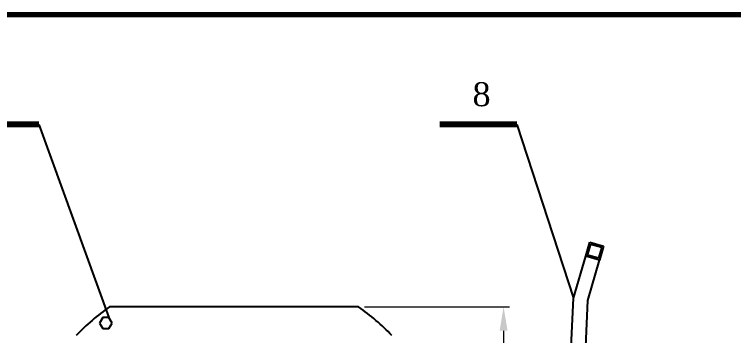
# Model space of a CAD drawing. Header units: millimetres. Extents: x -219 to 2642, y 0 to 2247.
# Drawn here: x 371.9 to 612.3, y 2139.8 to 2247.1 of the extents above; entities that cross this region are included whole.
import ezdxf

# ---------------------------------------------------------------- set-up
doc = ezdxf.new("R2010")
doc.units = ezdxf.units.MM
doc.header["$PDSIZE"] = -1
doc.layers.add('dddd', color=1, linetype='Continuous')
doc.layers.add('NETCOBAN', color=1, linetype='Continuous', lineweight=20)
doc.styles.add('dinh1', font='VNARIAL.TTF', dxfattribs={"oblique": 15})
doc.styles.get("Standard").update_dxf_attribs({"font": 'times_0.ttf'})
doc.dimstyles.new('kt_tq', dxfattribs={"dimtxt": 3.5, "dimasz": 8, "dimexe": 2, "dimexo": 2, "dimgap": 2, "dimtad": 1, "dimdec": 0, "dimlfac": 2.5, "dimzin": 0, "dimtxsty": 'dinh1', "dimcen": 0.09, "dimclrd": 21, "dimclre": 21, "dimclrt": 256, "dimadec": 0, "dimazin": 0, "dimtm": 1e-09, "dimtfac": 1, "dimtdec": 0, "dimtofl": 0, "dimtmove": 0, "dimatfit": 3, "dimfxl": 0.18, "dimtolj": 1, "dimtzin": 0, "dimlwd": 13, "dimlwe": 13, "dimarcsym": 0})

# ---------------------------------------------------------------- blocks, each defined once
blk = doc.blocks.new('*D4')
at = {"layer": 'Defpoints', "color": 21, "lineweight": 13, "ltscale": 0.5, "transparency": 16777216}
for p, q in [((488.93, 2149.41), (537.39, 2149.41)), ((535.39, 2141.41), (535.39, 2056.58)), ((501.86, 2048.58), (537.39, 2048.58))]:
    blk.add_line(p, q, dxfattribs=at)
at = {"layer": 'Defpoints', "color": 0, "ltscale": 0.5, "transparency": 16777216}
for p in [(486.93, 2149.41), (499.86, 2048.58), (535.39, 2048.58)]:
    blk.add_point(p, dxfattribs=at)
at = {"layer": 'Defpoints', "color": 21, "ltscale": 0.5, "transparency": 16777216}
for points in [[(534.05, 2141.41), (536.72, 2141.41), (535.39, 2149.41)], [(534.05, 2056.58), (536.72, 2056.58), (535.39, 2048.58)]]:
    blk.add_solid(points, dxfattribs=at)
at = {"layer": 'Defpoints', "lineweight": 25, "ltscale": 0.5, "transparency": 16777216, "insert": (531.6, 2099), "char_height": 3.5, "attachment_point": 5, "rotation": 90, "style": 'dinh1'}
blk.add_mtext('\\A1;195', dxfattribs=at)

msp = doc.modelspace()

# ---------------------------------------------------------------- linework, layer by layer
for p, q in [((562.87, 2166.37), (564.21, 2170.98)), ((563.47, 2166.7), (564.54, 2170.39)), ((564.21, 2170.98), (568.82, 2169.64)), ((564.54, 2170.39), (568.23, 2169.31)), ((565.1, 2170.8), (565.06, 2170.74)), ((568.23, 2169.31), (567.15, 2165.63)), ((568.82, 2169.64), (567.48, 2165.03)), ((558.76, 2152.27), (562.87, 2166.37)), ((567.48, 2165.03), (562.87, 2166.37)), ((567.15, 2165.63), (563.47, 2166.7)), ((563.53, 2151.48), (567.48, 2165.03)), ((557.35, 2121.72), (558.76, 2152.27)), ((562.15, 2121.5), (563.53, 2151.48)), ((486.93, 2149.41), (403.68, 2149.41)), ((401.43, 2145.81), (400.39, 2144.01)), ((400.39, 2144.01), (401.43, 2142.21)), ((403.51, 2145.81), (401.43, 2145.81)), ((404.54, 2144.01), (403.51, 2145.81)), ((403.51, 2142.21), (404.54, 2144.01)), ((401.43, 2142.21), (403.51, 2142.21))]:
    msp.add_line(p, q)
at = {"flags": 128}
msp.add_lwpolyline([(562.98, 2166.75), (562.87, 2166.37), (562.87, 2166.35)], dxfattribs=at)
for start, end in [(124.9988, 136.6158), (43.3842, 55.0012)]:
    msp.add_arc((445.31, 2089.96), 72.57, start, end)
at = {"layer": 'dddd', "lineweight": 70}
msp.add_line((-219.47, 2247.06), (969.53, 2247.06), dxfattribs=at)
at = {"layer": 'dddd', "lineweight": 80}
for p, q in [((380.08, 2210.3), (354.33, 2210.3)), ((539.79, 2210.3), (514.04, 2210.3))]:
    msp.add_line(p, q, dxfattribs=at)
at = {"layer": 'Defpoints', "lineweight": 25, "ltscale": 0.5}
for p, q in [((380.08, 2210.3), (403.51, 2145.81)), ((539.79, 2210.3), (558.76, 2152.27))]:
    msp.add_line(p, q, dxfattribs=at)

# ---------------------------------------------------------------- texts
at = {"layer": 'NETCOBAN', "insert": (528.02, 2220.35), "char_height": 8, "width": 7.979, "attachment_point": 5}
msp.add_mtext('{\\fTimes New Roman|b0|i0|c0|p18;8}', dxfattribs=at)

# ---------------------------------------------------------------- dimensions: what is measured, and where the dimension line sits
at = {"layer": 'Defpoints', "lineweight": 25, "ltscale": 0.5}
dim = msp.add_linear_dim(base=(535.39, 2048.58), p1=(486.93, 2149.41), p2=(499.86, 2048.58), angle=90, text='195', dimstyle='kt_tq', dxfattribs=at)
dim.commit()
dim.dimension.update_dxf_attribs({"geometry": '*D4', "text_midpoint": (531.6, 2099)})

doc.saveas('drawing.dxf')
